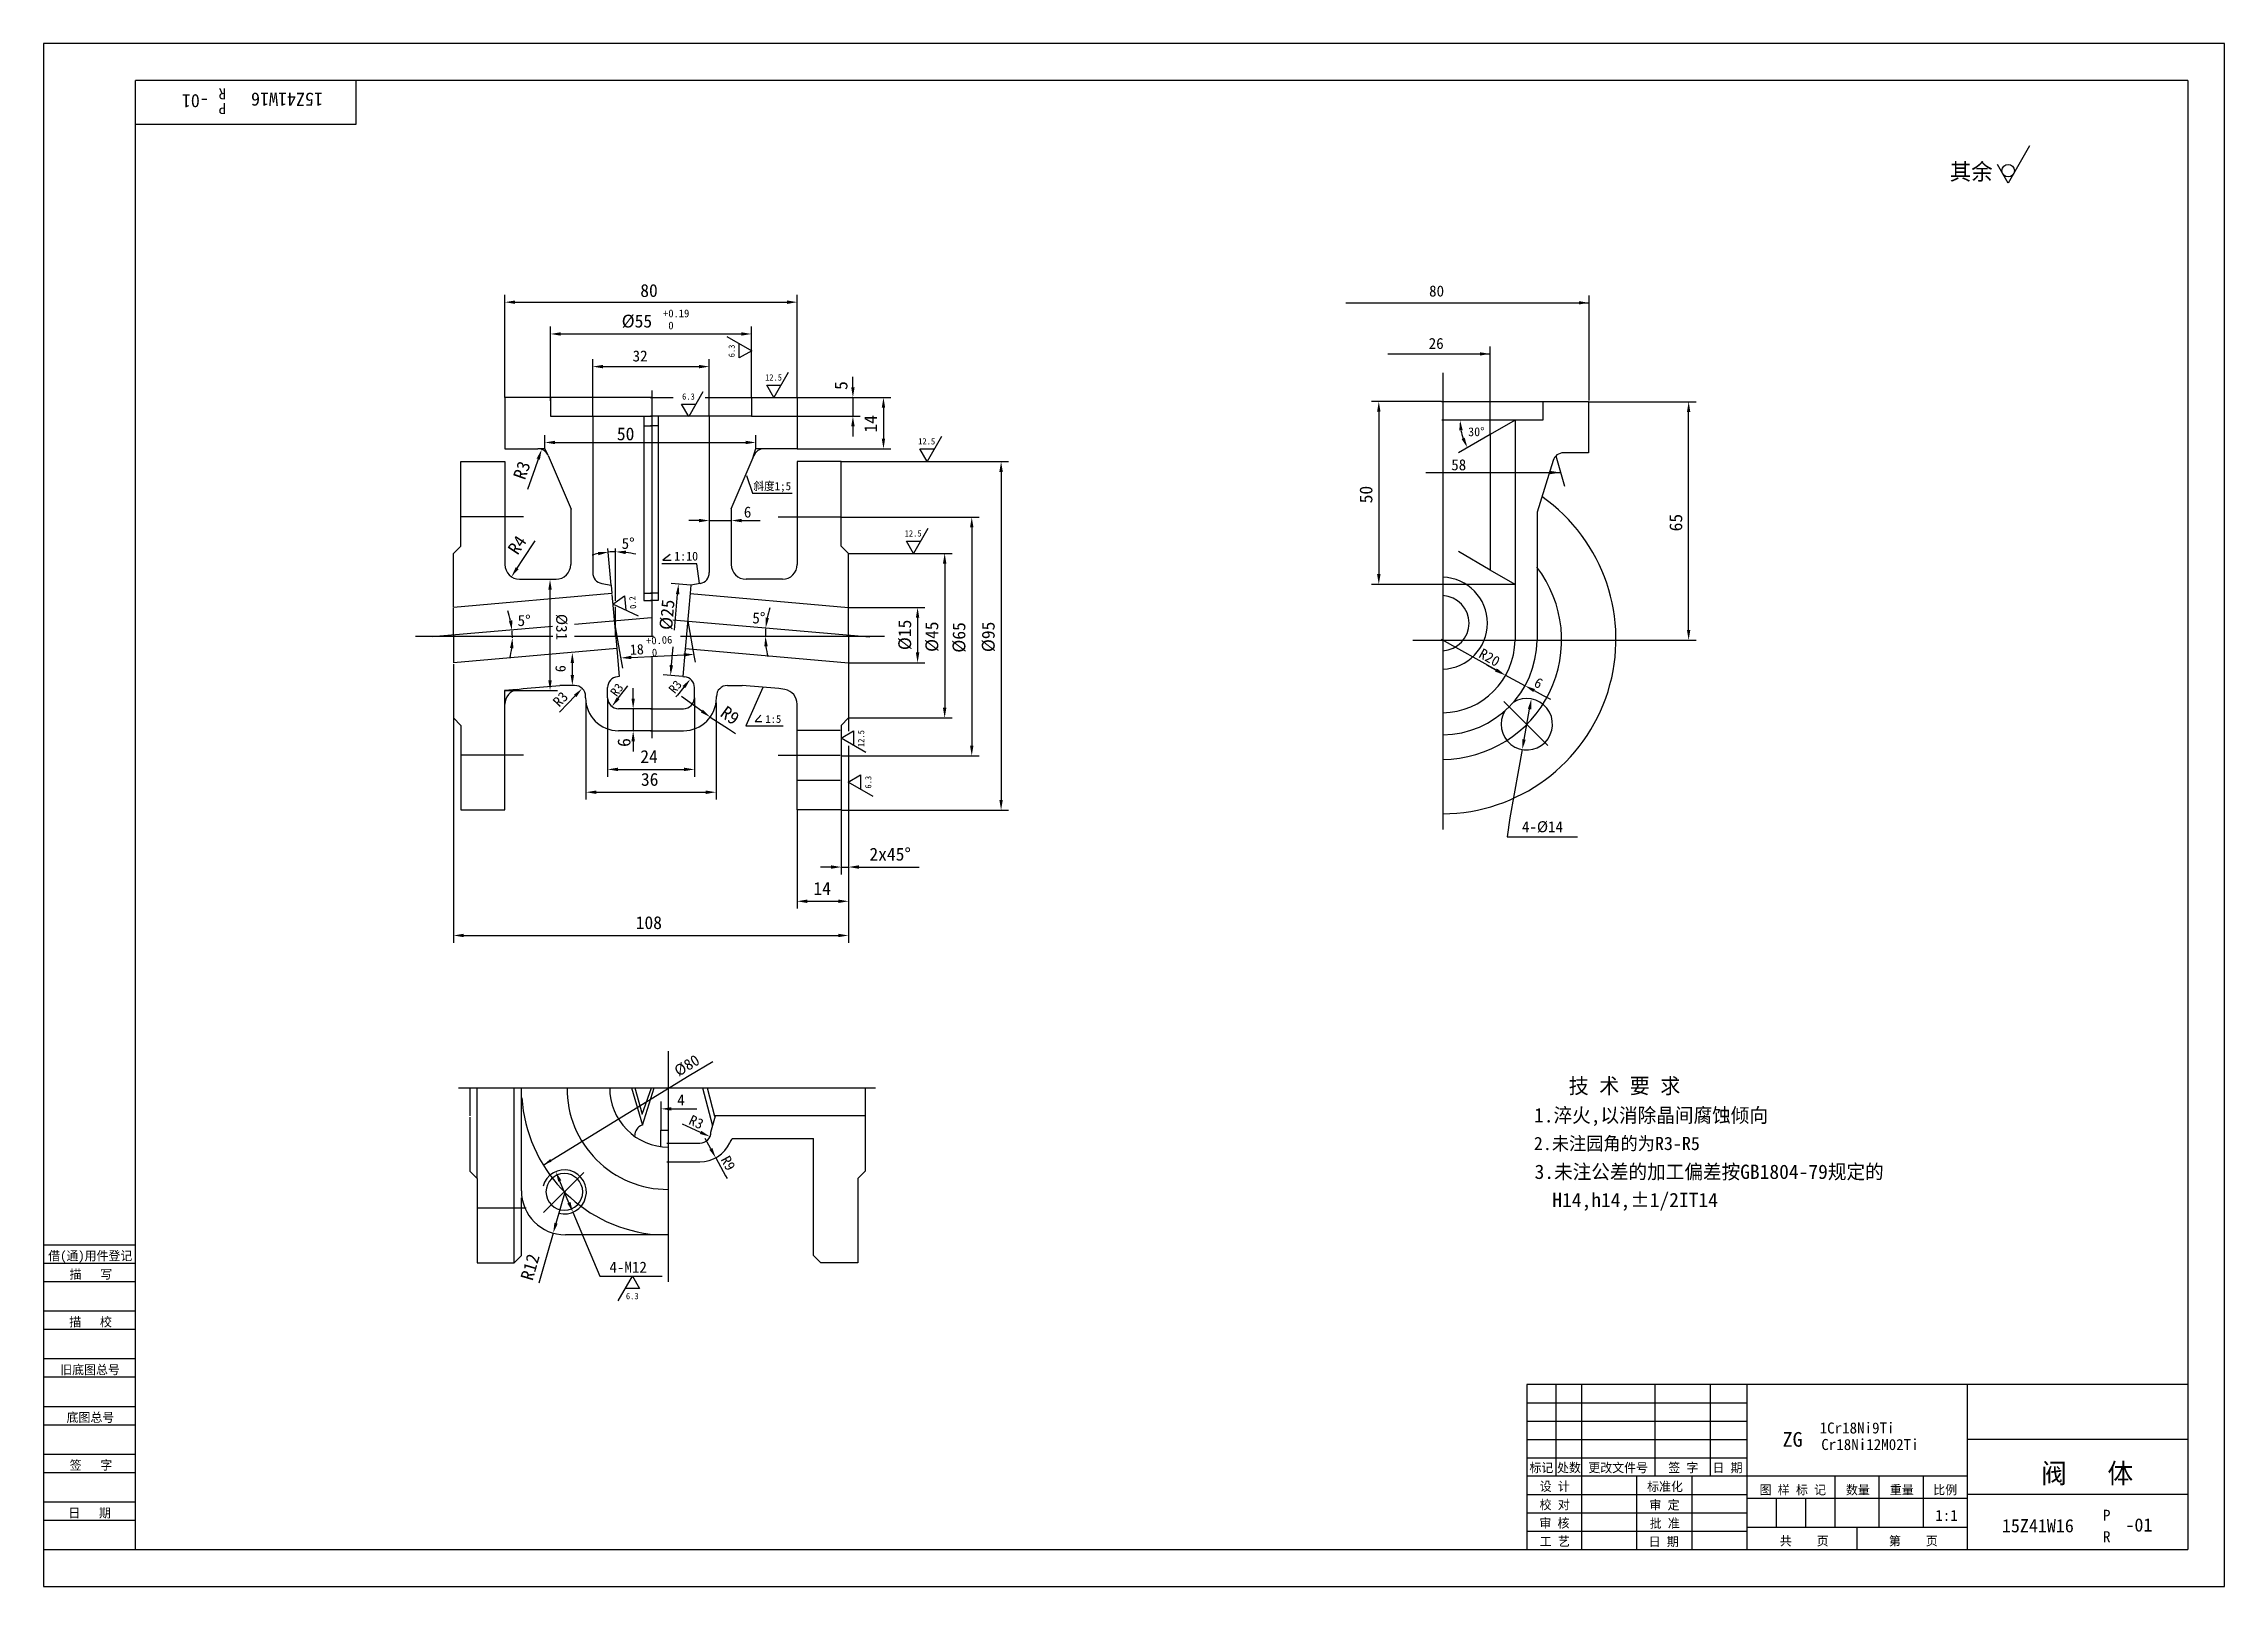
# Model space of a CAD drawing. Header units: metres. Extents: x 0 to 594, y 0 to 420.
import ezdxf

# ---------------------------------------------------------------- set-up
doc = ezdxf.new("R2010")
doc.units = ezdxf.units.M
for name, color, linetype in [('C', 6, 'Continuous'), ('D', 1, 'Continuous'), ('FL', 5, 'Continuous'), ('T', 7, 'Continuous'), ('TL', 4, 'Continuous')]:
    doc.layers.add(name, color=color, linetype=linetype)

# ---------------------------------------------------------------- blocks, each defined once
blk = doc.blocks.new('TUKUN2')
at = {"layer": 'FL'}
for p, q in [((594, 420), (0, 420)), ((0, 420), (0, 0)), ((594, 0), (594, 420)), ((0, 83), (25, 83)), ((0, 75), (25, 75)), ((0, 70), (25, 70)), ((0, 62), (25, 62)), ((0, 57), (25, 57)), ((412, 30), (412, 55)), ((419, 10), (419, 55)), ((439, 30), (439, 55)), ((454, 30), (454, 55)), ((0, 49), (25, 49)), ((404, 50), (464, 50)), ((0, 44), (25, 44)), ((404, 45), (464, 45)), ((0, 36), (25, 36)), ((404, 40), (464, 40)), ((0, 31), (25, 31)), ((404, 35), (464, 35)), ((449, 10), (449, 30)), ((404, 25), (464, 25)), ((0, 23), (25, 23)), ((0, 18), (25, 18)), ((404, 20), (464, 20)), ((404, 15), (464, 15)), ((0, 0), (594, 0))]:
    blk.add_line(p, q, dxfattribs=at)
at = {"layer": 'TL'}
for p, q in [((584, 410), (25, 410)), ((25, 10), (25, 410)), ((85, 410), (85, 398)), ((584, 410), (584, 10)), ((85, 398), (25, 398)), ((0, 93), (25, 93)), ((0, 88), (25, 88)), ((584, 55), (404, 55)), ((404, 55), (404, 10)), ((464, 10), (464, 55)), ((524, 10), (524, 55)), ((584, 40), (524, 40)), ((524, 30), (404, 30)), ((434, 10), (434, 30)), ((488, 16), (488, 30)), ((500, 16), (500, 30)), ((512, 16), (512, 30)), ((464, 24), (524, 24)), ((472, 16), (472, 24)), ((480, 16), (480, 24)), ((584, 25), (524, 25)), ((524, 16), (464, 16)), ((494, 10), (494, 16)), ((0, 10), (584, 10))]:
    blk.add_line(p, q, dxfattribs=at)
at = {"layer": 'T'}
for s, p in [('借(通)用件登记', (1.26, 88.76)), ('描   写', (7.09, 83.76)), ('描   校', (6.98, 70.76)), ('旧底图总号', (4.52, 57.76)), ('底图总号', (6.25, 44.76)), ('签   字', (7.1, 31.76)), ('标记', (404.71, 31.07)), ('处数', (412.22, 31.07)), ('更改文件号', (420.75, 31.07)), ('签 字', (442.53, 31.07)), ('日 期', (454.57, 31.07)), ('校 对', (407.48, 20.99)), ('设 计', (407.5, 25.99)), ('标准化', (436.77, 25.93)), ('审 定', (437.39, 20.93)), ('图 样 标 记', (467.4, 25.04)), ('数量', (490.92, 25.04)), ('重量', (502.88, 25.04)), ('比例', (514.7, 25.04)), ('日   期', (6.72, 18.76)), ('审 核', (407.41, 15.99)), ('批 准', (437.46, 15.93)), ('工 艺', (407.52, 10.99)), ('日 期', (437.18, 10.93)), ('共    页', (472.91, 11.13)), ('第    页', (502.62, 11.13))]:
    blk.add_text(s, height=2.5, dxfattribs=at).set_placement(p)

msp = doc.modelspace()

# ---------------------------------------------------------------- linework, layer by layer
at = {"layer": 'C'}
for p, q in [((381.1, 330.39), (381.1, 237.98)), ((165.64, 325.57), (165.64, 258.88)), ((130.75, 291.13), (113.85, 291.13)), ((200.1, 291.13), (217.01, 291.13)), ((165.62, 263.69), (144.62, 261.85)), ((171.35, 263.16), (225.04, 258.46)), ((101.27, 258.7), (138.66, 258.7)), ((138.65, 261.33), (105.85, 258.46)), ((144.62, 258.7), (166.09, 258.7)), ((173.49, 258.7), (229.03, 258.7)), ((372.95, 257.6), (428.32, 257.6)), ((375.55, 257.6), (428.32, 257.6)), ((165.64, 253.28), (165.64, 230.95)), ((381.1, 237.98), (381.1, 231.86)), ((397.77, 240.93), (409.75, 228.95)), ((381.1, 231.86), (381.1, 206.01)), ((130.75, 226.27), (113.85, 226.27)), ((200.1, 226.27), (217.01, 226.27)), ((170.13, 145.67), (170.13, 82.91)), ((170.13, 140.19), (170.13, 120.7)), ((112.99, 135.69), (226.57, 135.69)), ((170.13, 120.7), (170.13, 115.61)), ((170.13, 115.61), (170.13, 102.59)), ((147.13, 112.69), (136.19, 101.75)), ((131.46, 102.92), (118.34, 102.92))]:
    msp.add_line(p, q, dxfattribs=at)
for centre, radius, start, end in [((380.98, 257.65), 32.5, 270.22, 37.64), ((170.19, 135.61), 40, 183.7, 262.83)]:
    msp.add_arc(centre, radius, start, end, dxfattribs=at)
at = {"layer": 'D'}
for p, q in [((540.96, 392.19), (535.11, 382.05)), ((535.11, 382.05), (532.18, 387.12)), ((125.62, 323.67), (125.62, 351.61)), ((205.29, 323.67), (205.29, 351.61)), ((420.97, 322.87), (420.97, 351.44)), ((128.42, 349.61), (202.49, 349.61)), ((354.71, 349.44), (420.97, 349.44)), ((138.07, 322.77), (138.07, 342.96)), ((140.87, 340.96), (190.02, 340.96)), ((186.1, 340.28), (192.86, 336.38)), ((192.82, 323.67), (192.82, 342.96)), ((149.57, 318.6), (149.57, 334.07)), ((181.32, 318.6), (181.32, 334.07)), ((189.48, 334.43), (189.48, 338.33)), ((192.86, 336.38), (189.48, 334.43)), ((366.12, 335.53), (394.02, 335.53)), ((394.02, 313.58), (394.02, 337.53)), ((152.37, 332.07), (178.52, 332.07)), ((198.93, 323.67), (196.98, 327.05)), ((196.98, 327.05), (200.88, 327.05)), ((202.83, 330.43), (198.93, 323.67)), ((220.44, 326.47), (220.44, 329.27)), ((175.7, 318.47), (173.74, 321.85)), ((173.74, 321.85), (177.65, 321.85)), ((179.6, 325.23), (175.7, 318.47)), ((205.29, 323.67), (222.44, 323.67)), ((220.44, 323.67), (220.44, 318.6)), ((222.44, 323.67), (230.76, 323.67)), ((228.76, 320.87), (228.76, 312.5)), ((380.8, 322.6), (361.68, 322.6)), ((420.8, 322.51), (450.08, 322.51)), ((192.82, 318.6), (222.44, 318.6)), ((220.44, 315.8), (220.44, 313)), ((363.68, 319.8), (363.68, 275.58)), ((448.08, 260.4), (448.08, 319.71)), ((136.53, 309.71), (134.66, 309.7)), ((136.53, 309.71), (136.53, 313.42)), ((137.39, 307.95), (136.53, 309.71)), ((139.33, 311.42), (191.21, 311.42)), ((193.15, 307.13), (194.01, 309.74)), ((194.01, 309.74), (194.01, 313.42)), ((194.01, 309.74), (195.88, 309.74)), ((205.25, 309.7), (230.76, 309.7)), ((240.65, 306.28), (238.7, 309.66)), ((238.7, 309.66), (242.6, 309.66)), ((244.55, 313.04), (240.65, 306.28)), ((394.02, 313.58), (385.36, 308.58)), ((133.8, 304.25), (131.84, 298.66)), ((134.73, 306.89), (133.8, 304.25)), ((217.14, 306.21), (262.8, 306.21)), ((260.8, 303.41), (260.8, 214.1)), ((376.47, 303.23), (413.15, 303.23)), ((411.92, 307.77), (414.28, 299.55)), ((191.43, 302.45), (193.11, 297.62)), ((193.11, 297.62), (201.68, 297.62)), ((201.68, 297.62), (203.93, 297.62)), ((217.14, 291.09), (254.81, 291.09)), ((178.5, 290.16), (175.7, 290.16)), ((181.3, 290.16), (187.35, 290.16)), ((190.15, 290.16), (192.95, 290.16)), ((192.95, 290.16), (195.21, 290.16)), ((240.86, 287.97), (236.96, 281.21)), ((252.81, 288.29), (252.81, 228.92)), ((128.98, 277.2), (130.53, 279.53)), ((130.53, 279.53), (133.9, 284.6)), ((154.57, 272.6), (153.7, 282.56)), ((155.79, 268.28), (155.79, 282.58)), ((170.62, 280.89), (168.65, 279.38)), ((168.65, 279.38), (170.89, 279.38)), ((219.25, 281.2), (247.43, 281.2)), ((236.96, 281.21), (235.01, 284.59)), ((235.01, 284.59), (238.91, 284.59)), ((394.02, 276.7), (385.36, 281.7)), ((177.94, 278.4), (168.37, 278.4)), ((178.64, 273.02), (177.94, 278.4)), ((245.43, 278.4), (245.43, 239.21)), ((137.94, 246.67), (137.94, 271.32)), ((155, 267.39), (158.2, 269.63)), ((162.08, 264.09), (155, 267.39)), ((158.2, 269.63), (158.54, 265.74)), ((176.32, 272.6), (170.94, 273.07)), ((171.83, 260.28), (172.69, 270.11)), ((400.81, 272.78), (361.68, 272.78)), ((155.43, 262.8), (157.17, 252.95)), ((155.79, 258.7), (155.79, 266.65)), ((175.46, 262.8), (177.2, 252.95)), ((219.25, 266.49), (240.05, 266.49)), ((238.05, 263.69), (238.05, 254.24)), ((171, 250.78), (171.44, 255.78)), ((395.77, 249.39), (380.78, 257.82)), ((428.32, 257.6), (450.08, 257.6)), ((144.01, 251.39), (144.01, 248.13)), ((157.17, 252.95), (157.69, 249.99)), ((160.07, 252.9), (174.39, 253.59)), ((177.2, 252.95), (177.44, 251.59)), ((219.25, 251.44), (240.05, 251.44)), ((395.55, 249.45), (393.08, 250.77)), ((128.98, 244.13), (125.54, 243.86)), ((125.64, 240.18), (125.64, 243.87)), ((125.64, 243.87), (139.94, 243.87)), ((156.5, 241.77), (158.21, 243.98)), ((158.21, 243.98), (159.12, 245.17)), ((160.58, 241.71), (160.58, 244.51)), ((174.14, 247.7), (168.76, 248.17)), ((174.4, 244.83), (172.63, 242.66)), ((195.94, 244.67), (191.29, 234.31)), ((398.02, 248.13), (403.51, 245.19)), ((405.98, 243.87), (408.44, 242.55)), ((142.83, 240.38), (140.54, 237.97)), ((144.76, 242.41), (142.83, 240.38)), ((147.73, 240.5), (147.73, 214.2)), ((153.62, 241.92), (153.62, 220.41)), ((160.58, 238.91), (160.58, 232.9)), ((172.63, 242.66), (172.2, 242.13)), ((177.02, 239.93), (173.76, 242.29)), ((179.29, 238.29), (177.02, 239.93)), ((177.27, 241.92), (177.27, 220.41)), ((183.17, 240.58), (183.17, 214.2)), ((403.25, 230.57), (404.74, 238.84)), ((408.44, 242.55), (410.43, 241.49)), ((111.64, 236.41), (111.64, 175.2)), ((181.56, 236.64), (186.51, 233.48)), ((186.51, 233.48), (188.48, 232.23)), ((191.29, 234.31), (201.41, 234.31)), ((195.37, 237.21), (193.83, 235.41)), ((193.83, 235.41), (195.65, 235.41)), ((217.2, 230.93), (220.58, 232.88)), ((219.25, 236.41), (247.43, 236.41)), ((219.25, 236.41), (219.25, 232.86)), ((220.58, 232.88), (220.58, 228.97)), ((160.58, 230.1), (160.58, 227.3)), ((217.14, 226.12), (254.81, 226.12)), ((223.96, 227.02), (217.2, 230.93)), ((219.25, 228.81), (219.25, 193.83)), ((402.75, 227.82), (401.76, 222.31)), ((156.42, 222.41), (174.47, 222.41)), ((219.15, 218.97), (222.53, 220.92)), ((222.53, 220.92), (222.53, 217.01)), ((401.76, 222.31), (399.4, 209.26)), ((150.53, 216.2), (180.37, 216.2)), ((225.91, 215.06), (219.15, 218.97)), ((205.25, 211.41), (205.25, 184.51)), ((217.14, 211.3), (262.8, 211.3)), ((217.25, 211.41), (217.25, 193.83)), ((399.4, 209.26), (398.65, 204.08)), ((398.65, 204.08), (417.78, 204.08)), ((214.45, 195.83), (211.65, 195.83)), ((217.25, 195.83), (219.25, 195.83)), ((219.25, 193.83), (219.25, 184.51)), ((222.05, 195.83), (224.85, 195.83)), ((224.85, 195.83), (238.44, 195.83)), ((208.05, 186.51), (216.45, 186.51)), ((219.25, 184.51), (219.25, 175.2)), ((114.44, 177.2), (216.45, 177.2)), ((175.87, 139.1), (182.29, 142.92)), ((136.09, 114.69), (175.87, 139.1)), ((168.2, 128.15), (168.2, 132)), ((168.2, 124.16), (168.2, 130.46)), ((171, 130), (173.85, 130)), ((173.85, 130), (177.9, 130)), ((176.39, 124.75), (173.98, 125.85)), ((178.94, 123.59), (176.39, 124.75)), ((181.74, 119.12), (180.2, 121.93)), ((183.08, 116.67), (185.77, 111.75)), ((139.58, 98.87), (142.13, 107.71)), ((143.08, 104.44), (140.6, 110.34)), ((185.77, 111.75), (186.15, 111.05)), ((144.17, 101.86), (146.34, 96.7)), ((138.8, 96.18), (137.25, 90.8)), ((146.34, 96.7), (151.49, 84.49)), ((137.25, 90.8), (134.86, 82.55)), ((151.49, 84.49), (168.51, 84.49)), ((156.49, 77.72), (160.39, 84.48)), ((160.39, 84.48), (162.34, 81.1)), ((162.34, 81.1), (158.44, 81.1))]:
    msp.add_line(p, q, dxfattribs=at)
msp.add_circle((535.11, 385.43), 1.69, dxfattribs=at)
for centre, radius, start, end in [((400.81, 317.5), 15.01, 190.71, 199.29), ((155.79, 258.7), 22.96, 101.99, 106.15), ((155.79, 258.7), 22.96, 90, 95), ((155.79, 258.7), 22.96, 76.02, 83.01), ((105.51, 258.23), 22.17, 12.24, 19.48), ((222.27, 258.7), 25.66, 162.49, 168.74), ((105.51, 258.23), 22.17, 345.52, 352.76), ((105.51, 258.23), 22.17, 0, 5), ((222.27, 258.7), 25.66, 175, 180), ((222.27, 258.7), 25.66, 186.26, 192.51)]:
    msp.add_arc(centre, radius, start, end, dxfattribs=at)
for points in [[(128.42, 350.08), (128.42, 349.14), (125.62, 349.61)], [(202.49, 350.08), (202.49, 349.14), (205.29, 349.61)], [(418.17, 349.89), (420.97, 349.44), (418.17, 348.99)], [(140.87, 341.42), (140.87, 340.49), (138.07, 340.96)], [(190.02, 341.42), (190.02, 340.49), (192.82, 340.96)], [(391.22, 335.98), (394.02, 335.53), (391.22, 335.08)], [(152.37, 332.54), (152.37, 331.61), (149.57, 332.07)], [(178.52, 332.54), (178.52, 331.61), (181.32, 332.07)], [(219.97, 326.47), (220.91, 326.47), (220.44, 323.67)], [(228.29, 320.87), (229.22, 320.87), (228.76, 323.67)], [(363.21, 319.8), (364.15, 319.8), (363.68, 322.6)], [(447.61, 319.71), (448.54, 319.71), (448.08, 322.51)], [(219.97, 315.8), (220.91, 315.8), (220.44, 318.6)], [(385.6, 314.67), (386.53, 314.75), (385.81, 317.5)], [(135.17, 306.74), (134.29, 307.05), (135.66, 309.53)], [(139.33, 311.89), (139.33, 310.96), (136.53, 311.42)], [(191.21, 311.89), (191.21, 310.96), (194.01, 311.42)], [(228.29, 312.5), (229.22, 312.5), (228.76, 309.7)], [(387.07, 312.74), (386.22, 312.35), (387.82, 310)], [(260.33, 303.41), (261.26, 303.41), (260.8, 306.21)], [(410.35, 303.68), (413.15, 303.23), (410.35, 302.78)], [(252.34, 288.29), (253.28, 288.29), (252.81, 291.09)], [(178.5, 290.63), (178.5, 289.69), (181.3, 290.16)], [(190.15, 290.63), (190.15, 289.69), (187.35, 290.16)], [(150.95, 281.62), (151.09, 280.7), (153.79, 281.57)], [(158.56, 281.02), (158.61, 281.96), (155.79, 281.66)], [(244.96, 278.4), (245.9, 278.4), (245.43, 281.2)], [(129.37, 276.94), (128.59, 277.46), (127.43, 274.87)], [(137.47, 271.32), (138.4, 271.32), (137.94, 274.12)], [(363.21, 275.58), (364.15, 275.58), (363.68, 272.78)], [(172.23, 270.15), (173.16, 270.07), (172.93, 272.9)], [(127.64, 263), (126.72, 262.86), (127.6, 260.16)], [(197.57, 263.64), (196.65, 263.78), (196.71, 260.94)], [(237.58, 263.69), (238.52, 263.69), (238.05, 266.49)], [(127.04, 255.46), (127.98, 255.4), (127.69, 258.23)], [(196.3, 255.88), (197.23, 255.93), (196.62, 258.7)], [(447.61, 260.4), (448.54, 260.4), (448.08, 257.6)], [(143.54, 251.39), (144.48, 251.39), (144.01, 254.19)], [(160.04, 253.37), (160.09, 252.43), (157.27, 252.76)], [(170.53, 250.82), (171.46, 250.74), (170.76, 247.99)], [(174.36, 254.06), (174.41, 253.12), (177.18, 253.73)], [(237.58, 254.24), (238.52, 254.24), (238.05, 251.44)], [(395.77, 249.86), (395.33, 249.04), (398.02, 248.13)], [(395.55, 248.98), (396, 249.79), (398.21, 248.01)], [(137.47, 246.67), (138.4, 246.67), (137.94, 243.87)], [(143.54, 248.13), (144.48, 248.13), (144.01, 245.33)], [(145.1, 242.09), (144.42, 242.73), (146.69, 244.44)], [(174.76, 244.53), (174.04, 245.12), (176.17, 246.99)], [(406.2, 244.28), (405.76, 243.46), (403.51, 245.19)], [(156.87, 241.48), (156.13, 242.05), (154.79, 239.55)], [(160.12, 241.71), (161.05, 241.71), (160.58, 238.91)], [(179.02, 237.91), (179.56, 238.66), (181.56, 236.64)], [(244.96, 239.21), (245.9, 239.21), (245.43, 236.41)], [(405.2, 238.76), (404.28, 238.92), (405.24, 241.6)], [(160.12, 230.1), (161.05, 230.1), (160.58, 232.9)], [(252.34, 228.92), (253.28, 228.92), (252.81, 226.12)], [(403.71, 230.49), (402.79, 230.66), (402.75, 227.82)], [(156.42, 222.88), (156.42, 221.95), (153.62, 222.41)], [(174.47, 222.88), (174.47, 221.95), (177.27, 222.41)], [(150.53, 216.66), (150.53, 215.73), (147.73, 216.2)], [(180.37, 216.66), (180.37, 215.73), (183.17, 216.2)], [(260.33, 214.1), (261.26, 214.1), (260.8, 211.3)], [(214.45, 196.3), (214.45, 195.36), (217.25, 195.83)], [(222.05, 196.3), (222.05, 195.36), (219.25, 195.83)], [(208.05, 186.98), (208.05, 186.04), (205.25, 186.51)], [(216.45, 186.98), (216.45, 186.04), (219.25, 186.51)], [(114.44, 177.67), (114.44, 176.74), (111.64, 177.2)], [(216.45, 177.67), (216.45, 176.74), (219.25, 177.2)], [(171, 130.46), (171, 129.53), (168.2, 130)], [(178.75, 123.17), (179.14, 124.02), (181.49, 122.44)], [(181.33, 118.9), (182.15, 119.35), (183.08, 116.67)], [(137.99, 116.32), (136.09, 114.69), (138.4, 115.65)], [(140.17, 110.16), (141.03, 110.52), (139.51, 112.92)], [(142.65, 104.26), (143.51, 104.63), (144.17, 101.86)], [(140.03, 98.74), (139.13, 99), (138.8, 96.18)]]:
    msp.add_solid(points, dxfattribs=at)
at = {"layer": 'FL'}
msp.add_arc((141.84, 107.39), 6, 255, 165, dxfattribs=at)
at = {"layer": 'TL'}
for p, q in [((125.64, 323.7), (125.64, 309.7)), ((138.14, 323.7), (125.64, 323.7)), ((138.07, 323.6), (138.07, 318.6)), ((165.64, 323.7), (138.14, 323.7)), ((165.25, 323.7), (171.48, 323.7)), ((180.19, 323.7), (192.75, 323.7)), ((192.75, 323.7), (205.25, 323.7)), ((192.82, 323.6), (192.82, 318.6)), ((205.25, 323.7), (205.25, 309.7)), ((380.8, 322.6), (408.3, 322.6)), ((408.3, 322.6), (420.8, 322.6)), ((408.37, 322.5), (408.37, 317.5)), ((420.8, 322.6), (420.8, 308.6)), ((138.07, 318.6), (149.57, 318.6)), ((149.57, 318.6), (165.58, 318.6)), ((149.57, 318.6), (149.57, 275.99)), ((163.53, 318.38), (163.53, 268.38)), ((163.53, 315.99), (165.6, 315.99)), ((167.36, 315.99), (165.29, 315.99)), ((181.32, 318.6), (165.31, 318.6)), ((167.36, 318.38), (167.36, 268.38)), ((192.82, 318.6), (181.32, 318.6)), ((181.32, 318.6), (181.32, 275.99)), ((396.87, 317.5), (380.86, 317.5)), ((400.81, 317.5), (394.02, 313.58)), ((408.37, 317.5), (396.87, 317.5)), ((400.81, 317.5), (400.81, 272.78)), ((125.64, 309.7), (134.66, 309.7)), ((205.25, 309.7), (196.23, 309.7)), ((394.02, 313.58), (394.02, 276.7)), ((113.64, 306.2), (125.64, 306.2)), ((113.64, 283.2), (113.64, 306.2)), ((125.64, 306.2), (125.64, 278.2)), ((137.42, 307.88), (143.68, 293.27)), ((193.47, 307.88), (187.21, 293.27)), ((217.25, 306.2), (205.25, 306.2)), ((205.25, 306.2), (205.25, 278.2)), ((217.25, 283.2), (217.25, 306.2)), ((411.13, 306.48), (406.81, 292.41)), ((420.8, 308.6), (414, 308.6)), ((143.57, 293.51), (143.57, 278.2)), ((187.32, 293.51), (187.32, 278.2)), ((406.81, 292.41), (406.81, 272.78)), ((111.64, 281.2), (113.64, 283.2)), ((111.64, 266.49), (111.64, 281.2)), ((219.25, 281.2), (217.25, 283.2)), ((219.25, 266.71), (219.25, 281.2)), ((129.64, 274.2), (139.57, 274.2)), ((201.25, 274.2), (191.32, 274.2)), ((400.81, 272.78), (394.02, 276.7)), ((154.78, 270.27), (111.64, 266.49)), ((152.06, 273.04), (154.57, 272.6)), ((154.57, 272.6), (154.78, 270.27)), ((154.8, 270), (156.09, 255.33)), ((163.53, 270.38), (165.6, 270.38)), ((163.53, 268.38), (165.58, 268.38)), ((167.36, 270.38), (165.29, 270.38)), ((167.36, 268.38), (165.31, 268.38)), ((176.12, 270.36), (174.79, 255.18)), ((176.11, 270.27), (219.25, 266.49)), ((176.32, 272.6), (176.12, 270.36)), ((178.83, 273.04), (176.32, 272.6)), ((400.81, 272.78), (400.78, 257.6)), ((406.81, 272.78), (406.78, 257.6)), ((111.64, 258.7), (111.64, 266.27)), ((219.25, 258.7), (219.25, 266.49)), ((111.64, 258.91), (111.64, 251.44)), ((219.25, 258.91), (219.25, 251.44)), ((156.09, 255.33), (111.64, 251.44)), ((111.64, 251.09), (111.64, 236.41)), ((156.1, 255.2), (156.75, 247.7)), ((174.79, 255.18), (174.14, 247.7)), ((174.81, 255.33), (219.25, 251.44)), ((219.25, 251.36), (219.25, 236.41)), ((128.98, 244.13), (130.64, 244.41)), ((130.64, 244.41), (140.6, 245.28)), ((144.63, 245.27), (140.6, 245.28)), ((153.62, 241.92), (153.62, 244.67)), ((156.75, 247.7), (156.34, 247.66)), ((174.14, 247.7), (174.55, 247.66)), ((177.27, 241.92), (177.27, 244.67)), ((186.26, 245.27), (190.29, 245.28)), ((200.25, 244.41), (190.29, 245.28)), ((201.92, 244.13), (200.25, 244.41)), ((125.64, 211.41), (125.64, 240.18)), ((147.62, 241.92), (147.62, 242.27)), ((165.62, 238.92), (156.62, 238.92)), ((165.27, 238.92), (174.27, 238.92)), ((183.27, 241.92), (183.27, 242.27)), ((205.25, 232.95), (205.25, 240.18)), ((111.64, 236.41), (113.64, 234.41)), ((113.64, 234.41), (113.64, 211.41)), ((165.62, 232.92), (156.62, 232.92)), ((165.27, 232.92), (174.27, 232.92)), ((205.25, 219.47), (205.25, 232.95)), ((205.31, 233.09), (217.01, 233.09)), ((219.25, 236.41), (217.25, 234.41)), ((217.25, 234.41), (217.25, 232.95)), ((217.25, 232.95), (217.25, 219.47)), ((205.25, 211.41), (205.25, 219.47)), ((205.31, 219.45), (217.01, 219.45)), ((217.25, 219.47), (217.25, 211.41)), ((113.64, 211.41), (125.64, 211.41)), ((217.25, 211.41), (205.25, 211.41)), ((116.13, 135.56), (116.13, 128.09)), ((118.13, 111.06), (118.13, 135.56)), ((128.13, 88.06), (128.13, 135.56)), ((130.13, 116.83), (130.13, 135.56)), ((160.16, 135.7), (163.1, 125.52)), ((161.01, 135.7), (162.99, 128.56)), ((162.99, 128.56), (165.58, 135.7)), ((163.1, 125.52), (166.32, 135.7)), ((179.48, 135.7), (182.2, 125.34)), ((180.73, 135.73), (182.7, 127.98)), ((223.74, 135.56), (223.74, 128.09)), ((116.13, 127.74), (116.13, 113.06)), ((182.94, 128.02), (181.67, 123.56)), ((223.68, 128.1), (182.74, 128.1)), ((223.74, 128.01), (223.74, 113.06)), ((168.08, 124.23), (170.13, 124.23)), ((168.08, 119.75), (168.08, 124.23)), ((187.62, 121.92), (209.74, 121.92)), ((209.74, 116.83), (209.74, 121.92)), ((116.13, 113.06), (118.13, 111.06)), ((130.13, 107.71), (130.13, 116.83)), ((209.74, 109.6), (209.74, 116.83)), ((223.74, 113.06), (221.74, 111.06)), ((118.13, 111.06), (118.13, 88.06)), ((209.74, 96.12), (209.74, 109.6)), ((221.74, 111.06), (221.74, 109.6)), ((221.74, 109.6), (221.74, 96.12)), ((130.13, 95.71), (130.13, 105.81)), ((130.13, 90.06), (130.13, 95.71)), ((170.19, 95.71), (142.13, 95.71)), ((209.74, 90.06), (209.74, 96.12)), ((221.74, 96.12), (221.74, 88.06)), ((128.13, 88.06), (130.13, 90.06)), ((211.74, 88.06), (209.74, 90.06)), ((118.13, 88.06), (128.13, 88.06)), ((221.74, 88.06), (211.74, 88.06))]:
    msp.add_line(p, q, dxfattribs=at)
for points in [[(169.76, 120.68), (178.76, 120.68, 0.41), (181.76, 123.68, 0.41)], [(169.76, 115.56), (178.76, 115.56, 0.29), (186.92, 120.77, 0.41)], [(187.62, 121.92, 0.11), (186.92, 120.77, 0.11)], [(146.84, 107.39, 1), (136.84, 107.39, 1), (146.84, 107.39, 1)]]:
    msp.add_lwpolyline(points, format="xyb", dxfattribs=at)
for centre, radius, start, end in [((134.66, 306.7), 3, 23.18, 90), ((196.23, 306.7), 3, 90, 156.82), ((414, 305.6), 3, 90, 162.94), ((380.78, 257.82), 47.5, 270.39, 54.87), ((129.64, 278.2), 4, 180, 270), ((139.57, 278.2), 4, 270, 0), ((152.57, 275.99), 3, 180, 260.12), ((178.32, 275.99), 3, 279.88, 0), ((191.32, 278.2), 4, 180, 270), ((201.25, 278.2), 4, 270, 0), ((380.78, 262.23), 12.5, 271.47, 88.53), ((380.78, 262.23), 7.5, 272.44, 87.56), ((380.78, 257.82), 26, 270.7, 359.52), ((380.78, 257.82), 20, 270.92, 359.37), ((129.64, 240.18), 4, 99.57, 180), ((144.62, 242.27), 3, 0, 89.8), ((156.62, 244.67), 3, 95.41, 180), ((174.27, 244.67), 3, 0, 84.59), ((186.27, 242.27), 3, 90.2, 180), ((201.25, 240.18), 4, 0, 80.43), ((156.62, 241.92), 9, 180, 270), ((156.62, 241.92), 3, 180, 270), ((174.27, 241.92), 3, 270, 0), ((174.27, 241.92), 9, 270, 0), ((403.99, 234.71), 7, 148.6, 121.64), ((170.07, 135.56), 27.5, 179.73, 270.12), ((170.19, 135.61), 16, 179.72, 269.79), ((164, 122.72), 3, 109.9, 180), ((142.13, 107.71), 12, 180, 270)]:
    msp.add_arc(centre, radius, start, end, dxfattribs=at)

# ---------------------------------------------------------------- block references
at = {"layer": 'D'}
msp.add_blockref('TUKUN2', (0, 0), dxfattribs=at)

# ---------------------------------------------------------------- texts
for s, height, rotation, p in [('-01', 3.6, 180, (45, 406.2)), ('R', 3, 180, (49.7, 407.83)), ('15Z41W16', 3.6, 180, (76.09, 406.62)), ('P', 3, 180, (49.7, 403.8)), ('6.3', 1.7, 90, (188.25, 334.6)), ('5', 3.5, 90, (218.95, 325.72)), ('14', 3.5, 90, (227.01, 314.1)), ('R3', 3.5, 70.62, (131.1, 301.04)), ('50', 3.5, 90, (361.93, 294.85)), ('65', 3.5, 90, (446.33, 287.22)), ('R4', 3.5, 56.37, (129.12, 280.58)), ('0.2', 1.7, 95, (161.44, 266.17)), ('%%C25', 3.5, 85, (171.16, 260.25)), ('%%c31', 3, 270, (139.62, 264.74)), ('%%C15', 3.5, 90, (236.3, 254.88)), ('%%C45', 3.5, 90, (243.68, 254.39)), ('%%C65', 3.5, 90, (251.06, 254.19)), ('%%C95', 3.5, 90, (259.05, 254.34)), ('18', 2.8, 2.76, (159.74, 253.59)), ('+0.06', 2.1, 2.76, (164.15, 256.38)), ('6', 2.8, 90, (142.17, 248.88)), (' 0', 2.1, 2.76, (164.31, 253.09)), ('R20', 2.8, 330.65, (390.67, 253.07)), ('R3', 2.45, 52.42, (156.08, 242.03)), ('R3', 2.45, 50.77, (171.92, 242.86)), ('6', 2.8, 331.85, (405.69, 245.16)), ('R3', 2.8, 46.48, (140.46, 239.2)), ('R9', 3.5, 324.07, (184.03, 237.1)), ('12.5', 1.7, 90, (223.51, 228.5)), ('6', 3.5, 90, (159.83, 228.54)), ('6.3', 1.7, 90, (225.46, 217.19)), ('%%C80', 3, 31.53, (172.95, 138.7)), ('R3', 2.8, 335.6, (175.48, 125.93)), ('R9', 2.8, 298.68, (184.33, 116.21)), ('R12', 3.5, 73.88, (133.18, 83.03))]:
    msp.add_text(s, height=height, rotation=rotation, dxfattribs=at).set_placement(p)
for s, height, p in [('其余', 4.5, (519.19, 382.89)), ('80', 3.5, (162.52, 351.04)), ('80', 3, (377.38, 351.15)), ('%%c55', 3.5, (157.45, 342.71)), ('+0.19', 2.1, (168.73, 345.51)), (' 0', 2.1, (168.73, 342.22)), ('26', 3, (377.27, 336.88)), ('32', 3, (160.43, 333.47)), ('12.5', 1.7, (196.5, 328.28)), ('6.3', 1.7, (173.91, 323.08)), ('50', 3.5, (156.15, 312.01)), ('30%%d', 2.4, (388.02, 313.13)), ('12.5', 1.7, (238.22, 310.89)), ('58', 3, (383.41, 303.84)), ('斜度1;5', 2.21, (193.35, 298.43)), ('6', 3, (190.73, 290.98)), ('5%%d', 3, (157.44, 282.45)), ('12.5', 1.7, (234.53, 285.82)), ('1:10', 2.4, (171.74, 279.27)), ('5%%d', 3, (129.11, 261.45)), ('5%%d', 3, (193.05, 262.15)), ('1:5', 2.1, (196.62, 235.08)), ('24', 3.5, (162.53, 224.16)), ('36', 3.5, (162.7, 217.95)), ('4-%%c14', 3, (402.67, 205.31)), ('2x45%%d', 3.5, (224.94, 197.58)), ('14', 3.5, (209.67, 188.26)), ('108', 3.5, (161.28, 178.95)), ('技 术 要 求', 4.2, (415.4, 134.16)), ('4', 3, (172.59, 130.92)), ('1.淬火,以消除晶间腐蚀倾向', 3.9, (405.96, 126.31)), ('2.未注园角的为R3-R5', 3.6, (405.91, 118.78)), ('3.未注公差的加工偏差按GB1804-79规定的', 3.9, (406.11, 110.92)), ('H14,h14,%%P1/2IT14', 3.9, (410.94, 103.24)), ('4-M12', 3, (154.12, 85.4)), ('6.3', 1.7, (158.61, 78.17)), ('ZG', 4, (473.67, 38.02)), ('1Cr18Ni9Ti', 3, (483.75, 41.62)), ('Cr18Ni12M02Ti', 3, (484.2, 37.12)), ('阀   体', 5.4, (544.1, 28.07)), ('1:1', 3, (515.25, 17.82)), ('15Z41W16', 3.6, (533.4, 14.71)), ('P', 3, (560.94, 17.86)), ('-01', 3.6, (567.05, 14.93)), ('R', 3, (560.94, 12.02))]:
    msp.add_text(s, height=height, dxfattribs=at).set_placement(p)

doc.saveas('drawing.dxf')
